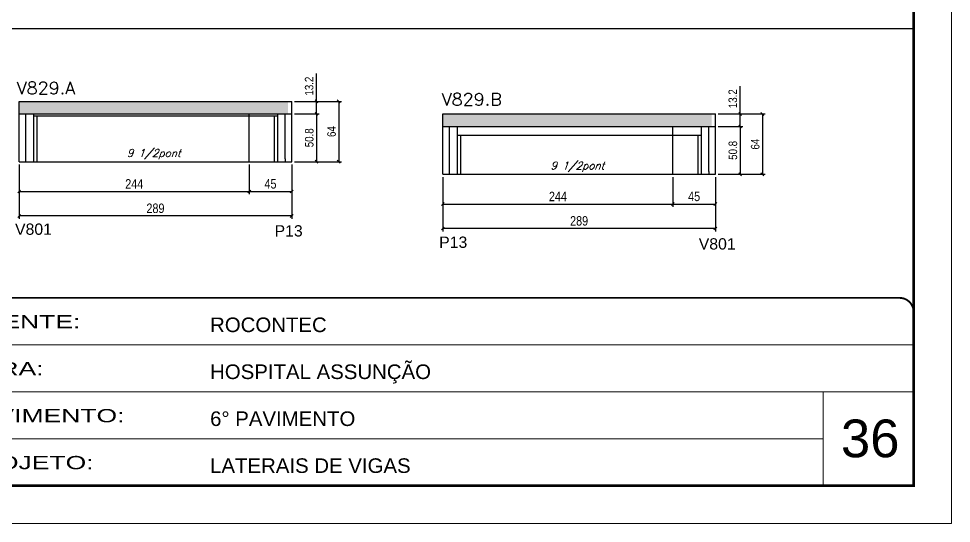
# Model space of a CAD drawing. Extents: x -20960 to -5926, y -2106 to 21915.
# Drawn here: x -6956 to -5967, y 11677 to 12212 of the extents above; entities that cross this region are included whole.
import ezdxf

# ---------------------------------------------------------------- set-up
doc = ezdxf.new("R2010")
doc.units = 0
doc.linetypes.add('CONTINUO', pattern=[0])
doc.linetypes.add('DASHED', pattern=[0.75, 0.5, -0.25])
for name, color, linetype in [('5', 5, 'Continuous'), ('COTA', 241, 'Continuous'), ('Painéis', 200, 'Continuous'), ('SARR_2.2x7', 40, 'Continuous'), ('SARR_3.5x7', 81, 'Continuous'), ('texto', 7, 'Continuous')]:
    doc.layers.add(name, color=color, linetype=linetype)
for name, color, linetype, lineweight in [('CARIMBO', 255, 'Continuous', 9), ('Folhas', 255, 'Continuous', 9), ('SARRAFO DE PRESSAO', 251, 'DASHED', 9), ('Texto Seção', 7, 'Continuous', 15)]:
    doc.layers.add(name, color=color, linetype=linetype, lineweight=lineweight)
doc.styles.add('ARIAL', font='arial.ttf')
doc.styles.add('COTA TECNICA', font='techl___.ttf', dxfattribs={"height": 10})
doc.styles.add('COTA TECNICA-50', font='techl___.ttf', dxfattribs={"height": 9})
doc.styles.add('REGUA-120', font='ROMANS.shx', dxfattribs={"height": 15})
doc.styles.add('Romans', font='romans.shx')
doc.styles.get("Standard").update_dxf_attribs({"font": 'arial.ttf'})
doc.styles.add('Tecnologia', font='')
doc.styles.get('Tecnologia').set_extended_font_data('Forgotten Futurist')
doc.dimstyles.new('COTA PAINEL-50', dxfattribs={"dimtxt": 9, "dimasz": 3, "dimexe": 3, "dimexo": 3, "dimgap": 3, "dimtad": 1, "dimdec": 1, "dimzin": 12, "dimdsep": 46, "dimtxsty": 'COTA TECNICA-50', "dimblk1": 'OBLIQUE', "dimblk2": 'OBLIQUE', "dimsah": 1, "dimcen": 0.9, "dimclrd": 4, "dimclre": 4, "dimclrt": 240, "dimadec": 1, "dimazin": 3, "dimtfac": 1, "dimtdec": 1, "dimtmove": 0, "dimatfit": 3, "dimfxl": 1, "dimtolj": 1, "dimtzin": 12, "dimarcsym": 0})
doc.dimstyles.new('PAINEL', dxfattribs={"dimtxt": 10, "dimasz": 3, "dimexe": 3, "dimexo": 3, "dimgap": 3, "dimtad": 1, "dimdec": 1, "dimzin": 12, "dimdsep": 46, "dimtxsty": 'COTA TECNICA', "dimblk1": 'OBLIQUE', "dimblk2": 'OBLIQUE', "dimsah": 1, "dimcen": 0.9, "dimclrd": 4, "dimclre": 4, "dimclrt": 240, "dimadec": 1, "dimazin": 3, "dimtfac": 1, "dimtdec": 1, "dimtmove": 0, "dimatfit": 3, "dimfxl": 1, "dimtolj": 1, "dimtzin": 12, "dimarcsym": 0})

# ---------------------------------------------------------------- blocks, each defined once
blk = doc.blocks.new('9999999999')
at = {"color": 30, "linetype": 'CONTINUO'}
for p, q in [((98564.56, 34379.64), (99583.98, 34379.64)), ((98564.56, 34329.83), (99487.98, 34329.83)), ((99583.98, 34329.83), (99487.98, 34329.83)), ((99487.98, 34329.83), (99487.98, 34230.21)), ((98564.56, 34280.02), (99487.98, 34280.02))]:
    blk.add_line(p, q, dxfattribs=at)
at = {"color": 30, "linetype": 'CONTINUO', "const_width": 2}
blk.add_lwpolyline([(99583.98, 34230.21), (99583.98, 34414.45, 0.414214), (99568.98, 34429.45), (98228.98, 34429.45, 0.414214), (98213.98, 34414.45), (98213.98, 34245.21, 0.414214), (98228.98, 34230.21), (99583.98, 34230.21)], format="xyb", dxfattribs=at)
at = {"layer": 'Folhas'}
blk.add_lwpolyline([(98138.98, 34190.21), (99623.98, 34190.21), (99623.98, 35240.21), (98138.98, 35240.21)], close=True, dxfattribs=at)
at = {"layer": 'Folhas', "color": 30, "const_width": 3}
blk.add_lwpolyline([(98213.98, 34230.21), (99583.98, 34230.21), (99583.98, 35200.21), (98213.98, 35200.21)], close=True, dxfattribs=at)
at = {"color": 7, "linetype": 'Continuous', "ltscale": 5, "style": 'ARIAL'}
for s, height, p in [('ROCONTEC', 15.483, (98837.68, 34393.13)), ('HOSPITAL ASSUNÇÃO', 15.4829, (98837.68, 34343.32)), ('6° PAVIMENTO', 15.4829, (98837.68, 34293.51)), ('LATERAIS DE VIGAS', 15.4829, (98837.68, 34243.7))]:
    blk.add_text(s, height=height, dxfattribs=at).set_placement(p)
at = {"layer": 'Folhas', "color": 7, "style": 'Tecnologia', "width": 1.5}
for s, p in [('CLIENTE:', (98573.65, 34397.17)), ('OBRA:', (98573.65, 34347.31)), ('PAVIMENTO:', (98573.65, 34297.5)), ('PROJETO:', (98573.65, 34247.69))]:
    blk.add_text(s, height=14, dxfattribs=at).set_placement(p)
blk = doc.blocks.new('_Oblique')
at = {"color": 0, "linetype": 'ByBlock', "lineweight": -2}
blk.add_line((-0.5, -0.5), (0.5, 0.5), dxfattribs=at)
blk = doc.blocks.new('*D1334')
at = {"layer": 'COTA', "color": 4, "lineweight": -2, "ltscale": 25, "transparency": 16777216}
for p, q in [((-6955.76, 12057.48), (-6955.76, 11999.91)), ((-6666.76, 12057.48), (-6666.76, 11999.91)), ((-6666.76, 12002.91), (-6955.76, 12002.91))]:
    blk.add_line(p, q, dxfattribs=at)
at = {"layer": 'Defpoints', "color": 0, "ltscale": 25, "transparency": 16777216}
for p in [(-6955.76, 12060.48), (-6666.76, 12060.48), (-6955.76, 12002.91)]:
    blk.add_point(p, dxfattribs=at)
at = {"layer": 'COTA', "color": 4, "lineweight": -2, "ltscale": 25, "transparency": 16777216, "xscale": 3, "yscale": 3, "zscale": 3, "rotation": 180}
blk.add_blockref('_Oblique', (-6955.76, 12002.91), dxfattribs=at)
at = {"layer": 'COTA', "color": 4, "lineweight": -2, "ltscale": 25, "transparency": 16777216, "xscale": 3, "yscale": 3, "zscale": 3}
blk.add_blockref('_Oblique', (-6666.76, 12002.91), dxfattribs=at)
at = {"layer": 'COTA', "color": 240, "ltscale": 25, "transparency": 16777216, "insert": (-6811.26, 12011.01), "char_height": 10, "attachment_point": 5, "style": 'COTA TECNICA'}
blk.add_mtext('\\A1;289', dxfattribs=at)
blk = doc.blocks.new('*D1300')
at = {"layer": 'COTA', "color": 4, "lineweight": -2, "ltscale": 25, "transparency": 16777216}
for p, q in [((-6955.76, 12057.48), (-6955.76, 12025.89)), ((-6711.76, 12057.48), (-6711.76, 12025.89)), ((-6955.76, 12028.89), (-6711.76, 12028.89))]:
    blk.add_line(p, q, dxfattribs=at)
at = {"layer": 'Defpoints', "color": 0, "ltscale": 25, "transparency": 16777216}
for p in [(-6955.76, 12060.48), (-6711.76, 12060.48), (-6711.76, 12028.89)]:
    blk.add_point(p, dxfattribs=at)
at = {"layer": 'COTA', "color": 4, "lineweight": -2, "ltscale": 25, "transparency": 16777216, "xscale": 3, "yscale": 3, "zscale": 3, "rotation": 180}
blk.add_blockref('_Oblique', (-6955.76, 12028.89), dxfattribs=at)
at = {"layer": 'COTA', "color": 4, "lineweight": -2, "ltscale": 25, "transparency": 16777216, "xscale": 3, "yscale": 3, "zscale": 3}
blk.add_blockref('_Oblique', (-6711.76, 12028.89), dxfattribs=at)
at = {"layer": 'COTA', "color": 240, "ltscale": 25, "transparency": 16777216, "insert": (-6833.76, 12036.97), "char_height": 10, "attachment_point": 5, "style": 'COTA TECNICA'}
blk.add_mtext('\\A1;244', dxfattribs=at)
blk = doc.blocks.new('*D1301')
at = {"layer": 'COTA', "color": 4, "lineweight": -2, "ltscale": 25, "transparency": 16777216}
for p, q in [((-6711.76, 12057.48), (-6711.76, 12025.89)), ((-6666.76, 12057.48), (-6666.76, 12025.89)), ((-6711.76, 12028.89), (-6666.76, 12028.89))]:
    blk.add_line(p, q, dxfattribs=at)
at = {"layer": 'Defpoints', "color": 0, "ltscale": 25, "transparency": 16777216}
for p in [(-6711.76, 12060.48), (-6666.76, 12060.48), (-6666.76, 12028.89)]:
    blk.add_point(p, dxfattribs=at)
at = {"layer": 'COTA', "color": 4, "lineweight": -2, "ltscale": 25, "transparency": 16777216, "xscale": 3, "yscale": 3, "zscale": 3, "rotation": 180}
blk.add_blockref('_Oblique', (-6711.76, 12028.89), dxfattribs=at)
at = {"layer": 'COTA', "color": 4, "lineweight": -2, "ltscale": 25, "transparency": 16777216, "xscale": 3, "yscale": 3, "zscale": 3}
blk.add_blockref('_Oblique', (-6666.76, 12028.89), dxfattribs=at)
at = {"layer": 'COTA', "color": 240, "ltscale": 25, "transparency": 16777216, "insert": (-6689.26, 12037), "char_height": 10, "attachment_point": 5, "style": 'COTA TECNICA'}
blk.add_mtext('\\A1;45', dxfattribs=at)
blk = doc.blocks.new('*D1335')
at = {"layer": 'COTA', "color": 4, "lineweight": -2, "transparency": 16777216}
for p, q in [((-6663.76, 12111.28), (-6637.49, 12111.28)), ((-6640.49, 12111.28), (-6640.49, 12060.48)), ((-6663.76, 12060.48), (-6637.49, 12060.48))]:
    blk.add_line(p, q, dxfattribs=at)
at = {"layer": 'Defpoints', "color": 0, "transparency": 16777216}
for p in [(-6666.76, 12111.28), (-6666.76, 12060.48), (-6640.49, 12060.48)]:
    blk.add_point(p, dxfattribs=at)
at = {"layer": 'COTA', "color": 4, "lineweight": -2, "transparency": 16777216, "xscale": 3, "yscale": 3, "zscale": 3}
for p, rotation in [((-6640.49, 12111.28), 90), ((-6640.49, 12060.48), 270)]:
    blk.add_blockref('_Oblique', p, dxfattribs=dict(at, rotation=rotation))
at = {"layer": 'COTA', "color": 240, "transparency": 16777216, "insert": (-6648.11, 12085.88), "char_height": 9, "attachment_point": 5, "rotation": 90, "style": 'COTA TECNICA-50'}
blk.add_mtext('\\A1;50.8', dxfattribs=at)
blk = doc.blocks.new('*D1336')
at = {"layer": 'COTA', "color": 4, "lineweight": -2, "transparency": 16777216}
for p, q in [((-6640.49, 12124.48), (-6640.49, 12153.94)), ((-6663.76, 12124.48), (-6637.49, 12124.48)), ((-6640.49, 12111.28), (-6640.49, 12124.48)), ((-6663.76, 12111.28), (-6637.49, 12111.28))]:
    blk.add_line(p, q, dxfattribs=at)
at = {"layer": 'Defpoints', "color": 0, "transparency": 16777216}
for p in [(-6666.76, 12124.48), (-6640.49, 12124.48), (-6666.76, 12111.28)]:
    blk.add_point(p, dxfattribs=at)
at = {"layer": 'COTA', "color": 4, "lineweight": -2, "transparency": 16777216, "xscale": 3, "yscale": 3, "zscale": 3}
for p, rotation in [((-6640.49, 12124.48), 90), ((-6640.49, 12111.28), 270)]:
    blk.add_blockref('_Oblique', p, dxfattribs=dict(at, rotation=rotation))
at = {"layer": 'COTA', "color": 240, "transparency": 16777216, "insert": (-6648.18, 12140.71), "char_height": 9, "attachment_point": 5, "rotation": 90, "style": 'COTA TECNICA-50'}
blk.add_mtext('\\A1;13.2', dxfattribs=at)
blk = doc.blocks.new('*D1337')
at = {"layer": 'COTA', "color": 4, "lineweight": -2, "transparency": 16777216}
for p, q in [((-6663.76, 12124.48), (-6613.84, 12124.48)), ((-6616.84, 12124.48), (-6616.84, 12060.48)), ((-6663.76, 12060.48), (-6613.84, 12060.48))]:
    blk.add_line(p, q, dxfattribs=at)
at = {"layer": 'Defpoints', "color": 0, "transparency": 16777216}
for p in [(-6666.76, 12124.48), (-6666.76, 12060.48), (-6616.84, 12060.48)]:
    blk.add_point(p, dxfattribs=at)
at = {"layer": 'COTA', "color": 4, "lineweight": -2, "transparency": 16777216, "xscale": 3, "yscale": 3, "zscale": 3}
for p, rotation in [((-6616.84, 12124.48), 90), ((-6616.84, 12060.48), 270)]:
    blk.add_blockref('_Oblique', p, dxfattribs=dict(at, rotation=rotation))
at = {"layer": 'COTA', "color": 240, "transparency": 16777216, "insert": (-6624.43, 12092.48), "char_height": 9, "attachment_point": 5, "rotation": 90, "style": 'COTA TECNICA-50'}
blk.add_mtext('\\A1;64', dxfattribs=at)
blk = doc.blocks.new('*D1338')
at = {"layer": 'COTA', "color": 4, "lineweight": -2, "ltscale": 25, "transparency": 16777216}
for p, q in [((-6506.35, 12044.13), (-6506.35, 11986.56)), ((-6217.35, 12044.13), (-6217.35, 11986.56)), ((-6217.35, 11989.56), (-6506.35, 11989.56))]:
    blk.add_line(p, q, dxfattribs=at)
at = {"layer": 'Defpoints', "color": 0, "ltscale": 25, "transparency": 16777216}
for p in [(-6506.35, 12047.13), (-6217.35, 12047.13), (-6506.35, 11989.56)]:
    blk.add_point(p, dxfattribs=at)
at = {"layer": 'COTA', "color": 4, "lineweight": -2, "ltscale": 25, "transparency": 16777216, "xscale": 3, "yscale": 3, "zscale": 3, "rotation": 180}
blk.add_blockref('_Oblique', (-6506.35, 11989.56), dxfattribs=at)
at = {"layer": 'COTA', "color": 4, "lineweight": -2, "ltscale": 25, "transparency": 16777216, "xscale": 3, "yscale": 3, "zscale": 3}
blk.add_blockref('_Oblique', (-6217.35, 11989.56), dxfattribs=at)
at = {"layer": 'COTA', "color": 240, "ltscale": 25, "transparency": 16777216, "insert": (-6361.85, 11997.67), "char_height": 10, "attachment_point": 5, "style": 'COTA TECNICA'}
blk.add_mtext('\\A1;289', dxfattribs=at)
blk = doc.blocks.new('*D1303')
at = {"layer": 'COTA', "color": 4, "lineweight": -2, "ltscale": 25, "transparency": 16777216}
for p, q in [((-6506.35, 12044.13), (-6506.35, 12012.55)), ((-6262.35, 12044.13), (-6262.35, 12012.55)), ((-6506.35, 12015.55), (-6262.35, 12015.55))]:
    blk.add_line(p, q, dxfattribs=at)
at = {"layer": 'Defpoints', "color": 0, "ltscale": 25, "transparency": 16777216}
for p in [(-6506.35, 12047.13), (-6262.35, 12047.13), (-6262.35, 12015.55)]:
    blk.add_point(p, dxfattribs=at)
at = {"layer": 'COTA', "color": 4, "lineweight": -2, "ltscale": 25, "transparency": 16777216, "xscale": 3, "yscale": 3, "zscale": 3, "rotation": 180}
blk.add_blockref('_Oblique', (-6506.35, 12015.55), dxfattribs=at)
at = {"layer": 'COTA', "color": 4, "lineweight": -2, "ltscale": 25, "transparency": 16777216, "xscale": 3, "yscale": 3, "zscale": 3}
blk.add_blockref('_Oblique', (-6262.35, 12015.55), dxfattribs=at)
at = {"layer": 'COTA', "color": 240, "ltscale": 25, "transparency": 16777216, "insert": (-6384.35, 12023.63), "char_height": 10, "attachment_point": 5, "style": 'COTA TECNICA'}
blk.add_mtext('\\A1;244', dxfattribs=at)
blk = doc.blocks.new('*D1304')
at = {"layer": 'COTA', "color": 4, "lineweight": -2, "ltscale": 25, "transparency": 16777216}
for p, q in [((-6262.35, 12044.13), (-6262.35, 12012.55)), ((-6217.35, 12044.13), (-6217.35, 12012.55)), ((-6262.35, 12015.55), (-6217.35, 12015.55))]:
    blk.add_line(p, q, dxfattribs=at)
at = {"layer": 'Defpoints', "color": 0, "ltscale": 25, "transparency": 16777216}
for p in [(-6262.35, 12047.13), (-6217.35, 12047.13), (-6217.35, 12015.55)]:
    blk.add_point(p, dxfattribs=at)
at = {"layer": 'COTA', "color": 4, "lineweight": -2, "ltscale": 25, "transparency": 16777216, "xscale": 3, "yscale": 3, "zscale": 3, "rotation": 180}
blk.add_blockref('_Oblique', (-6262.35, 12015.55), dxfattribs=at)
at = {"layer": 'COTA', "color": 4, "lineweight": -2, "ltscale": 25, "transparency": 16777216, "xscale": 3, "yscale": 3, "zscale": 3}
blk.add_blockref('_Oblique', (-6217.35, 12015.55), dxfattribs=at)
at = {"layer": 'COTA', "color": 240, "ltscale": 25, "transparency": 16777216, "insert": (-6239.85, 12023.66), "char_height": 10, "attachment_point": 5, "style": 'COTA TECNICA'}
blk.add_mtext('\\A1;45', dxfattribs=at)
blk = doc.blocks.new('*D1339')
at = {"layer": 'COTA', "color": 4, "lineweight": -2, "transparency": 16777216}
for p, q in [((-6214.35, 12097.93), (-6188.09, 12097.93)), ((-6191.09, 12097.93), (-6191.09, 12047.13)), ((-6214.35, 12047.13), (-6188.09, 12047.13))]:
    blk.add_line(p, q, dxfattribs=at)
at = {"layer": 'Defpoints', "color": 0, "transparency": 16777216}
for p in [(-6217.35, 12097.93), (-6217.35, 12047.13), (-6191.09, 12047.13)]:
    blk.add_point(p, dxfattribs=at)
at = {"layer": 'COTA', "color": 4, "lineweight": -2, "transparency": 16777216, "xscale": 3, "yscale": 3, "zscale": 3}
for p, rotation in [((-6191.09, 12097.93), 90), ((-6191.09, 12047.13), 270)]:
    blk.add_blockref('_Oblique', p, dxfattribs=dict(at, rotation=rotation))
at = {"layer": 'COTA', "color": 240, "transparency": 16777216, "insert": (-6198.71, 12072.53), "char_height": 9, "attachment_point": 5, "rotation": 90, "style": 'COTA TECNICA-50'}
blk.add_mtext('\\A1;50.8', dxfattribs=at)
blk = doc.blocks.new('*D1340')
at = {"layer": 'COTA', "color": 4, "lineweight": -2, "transparency": 16777216}
for p, q in [((-6191.09, 12111.13), (-6191.09, 12140.6)), ((-6214.35, 12111.13), (-6188.09, 12111.13)), ((-6191.09, 12097.93), (-6191.09, 12111.13)), ((-6214.35, 12097.93), (-6188.09, 12097.93))]:
    blk.add_line(p, q, dxfattribs=at)
at = {"layer": 'Defpoints', "color": 0, "transparency": 16777216}
for p in [(-6217.35, 12111.13), (-6191.09, 12111.13), (-6217.35, 12097.93)]:
    blk.add_point(p, dxfattribs=at)
at = {"layer": 'COTA', "color": 4, "lineweight": -2, "transparency": 16777216, "xscale": 3, "yscale": 3, "zscale": 3}
for p, rotation in [((-6191.09, 12111.13), 90), ((-6191.09, 12097.93), 270)]:
    blk.add_blockref('_Oblique', p, dxfattribs=dict(at, rotation=rotation))
at = {"layer": 'COTA', "color": 240, "transparency": 16777216, "insert": (-6198.78, 12127.36), "char_height": 9, "attachment_point": 5, "rotation": 90, "style": 'COTA TECNICA-50'}
blk.add_mtext('\\A1;13.2', dxfattribs=at)
blk = doc.blocks.new('*D1341')
at = {"layer": 'COTA', "color": 4, "lineweight": -2, "transparency": 16777216}
for p, q in [((-6214.35, 12111.13), (-6164.44, 12111.13)), ((-6167.44, 12111.13), (-6167.44, 12047.13)), ((-6214.35, 12047.13), (-6164.44, 12047.13))]:
    blk.add_line(p, q, dxfattribs=at)
at = {"layer": 'Defpoints', "color": 0, "transparency": 16777216}
for p in [(-6217.35, 12111.13), (-6217.35, 12047.13), (-6167.44, 12047.13)]:
    blk.add_point(p, dxfattribs=at)
at = {"layer": 'COTA', "color": 4, "lineweight": -2, "transparency": 16777216, "xscale": 3, "yscale": 3, "zscale": 3}
for p, rotation in [((-6167.44, 12111.13), 90), ((-6167.44, 12047.13), 270)]:
    blk.add_blockref('_Oblique', p, dxfattribs=dict(at, rotation=rotation))
at = {"layer": 'COTA', "color": 240, "transparency": 16777216, "insert": (-6175.03, 12079.13), "char_height": 9, "attachment_point": 5, "rotation": 90, "style": 'COTA TECNICA-50'}
blk.add_mtext('\\A1;64', dxfattribs=at)

msp = doc.modelspace()

# ---------------------------------------------------------------- hatches: boundary and pattern name
at = {"layer": 'COTA', "linetype": 'ByBlock'}
h = msp.add_hatch(dxfattribs=at)
h.set_pattern_fill('AR-CONC', color=256, scale=0.03)
h.set_pattern_definition([(50, (-147766.292, -13028.1446), (5.46554007, -0.47817257), [0.5715, -6.2865]), (355, (-147766.292, -13028.1446), (-1.05730264, 5.73170536), [0.4572, -5.02921753]), (100.4514447, (-147765.8365, -13028.1844), (4.40823741, 5.25353256), [0.48570026, -5.34270734]), (46.1842, (-147766.292, -13026.6206), (8.13237123, -1.26126984), [0.85725, -9.42975]), (96.6355576, (-147765.614, -13026.726), (7.122124, 7.42278374), [0.7285507, -8.01406824]), (351.184151, (-147766.292, -13026.621), (7.122124, 7.42278374), [0.685799, -7.54379196]), (21, (-147765.53, -13027.0016), (4.54843174, -3.06795595), [0.5715, -6.2865]), (326, (-147765.53, -13027.0016), (1.85406085, 5.52563898), [0.4572, -5.0292]), (71.451445, (-147765.151, -13027.257), (6.40249258, 2.45768307), [0.48570026, -5.34269813]), (37.5, (-147766.292, -13028.1446), (0.092658098, 2.536651166), [0, -4.96824, 0, -5.1054, 0, -5.04825]), (7.5, (-147766.292, -13028.1446), (2.004589875, 3.005417245), [0, -2.91084, 0, -4.85394, 0, -1.92405]), (327.5, (-147767.9912, -13028.1446), (4.067717855, -0.17186232), [0, -1.905, 0, -5.9436, 0, -7.8867]), (317.5, (-147768.7532, -13028.1446), (4.44387544, 0.76279473), [0, -2.4765, 0, -3.94716, 0, -5.6007])])
h.paths.add_polyline_path([(-6670.76, 12111.28), (-6670.76, 12124.48), (-6955.76, 12124.48), (-6955.76, 12111.28)])
h = msp.add_hatch(dxfattribs=at)
h.set_pattern_fill('AR-CONC', color=256, scale=0.03)
h.set_pattern_definition([(50, (-147316.891, -13041.4864), (5.46554007, -0.47817257), [0.5715, -6.2865]), (355, (-147316.891, -13041.4864), (-1.05730264, 5.73170536), [0.4572, -5.02921753]), (100.4514447, (-147316.4355, -13041.526), (4.40823741, 5.25353256), [0.48570026, -5.34270734]), (46.1842, (-147316.891, -13039.9624), (8.13237123, -1.26126984), [0.85725, -9.42975]), (96.6355576, (-147316.213, -13040.0675), (7.122124, 7.42278374), [0.7285507, -8.01406824]), (351.184151, (-147316.891, -13039.962), (7.122124, 7.42278374), [0.685799, -7.54379196]), (21, (-147316.129, -13040.3434), (4.54843174, -3.06795595), [0.5715, -6.2865]), (326, (-147316.129, -13040.3434), (1.85406085, 5.52563898), [0.4572, -5.0292]), (71.451445, (-147315.75, -13040.599), (6.40249258, 2.45768307), [0.48570026, -5.34269813]), (37.5, (-147316.891, -13041.4864), (0.092658098, 2.536651166), [0, -4.96824, 0, -5.1054, 0, -5.04825]), (7.5, (-147316.891, -13041.4864), (2.004589875, 3.005417245), [0, -2.91084, 0, -4.85394, 0, -1.92405]), (327.5, (-147318.5902, -13041.4864), (4.067717855, -0.17186232), [0, -1.905, 0, -5.9436, 0, -7.8867]), (317.5, (-147319.3522, -13041.4864), (4.44387544, 0.76279473), [0, -2.4765, 0, -3.94716, 0, -5.6007])])
h.paths.add_polyline_path([(-6221.35, 12097.93), (-6221.35, 12111.13), (-6506.35, 12111.13), (-6506.35, 12097.93)])

# ---------------------------------------------------------------- linework, layer by layer
for p, q in [((-7377, 12201.79), (-6007, 12201.79)), ((-6955.76, 12124.48), (-6666.76, 12124.48)), ((-6955.76, 12111.28), (-6955.76, 12124.48)), ((-6666.76, 12111.28), (-6666.76, 12124.48)), ((-6506.35, 12111.13), (-6217.35, 12111.13)), ((-6506.35, 12097.93), (-6506.35, 12111.13)), ((-6217.35, 12097.93), (-6217.35, 12111.13))]:
    msp.add_line(p, q, dxfattribs=at)
at = {"layer": 'Painéis'}
for p, q in [((-6955.76, 12111.28), (-6666.76, 12111.28)), ((-6506.35, 12097.93), (-6217.35, 12097.93)), ((-6955.76, 12060.48), (-6666.76, 12060.48)), ((-6506.35, 12047.13), (-6217.35, 12047.13))]:
    msp.add_line(p, q, dxfattribs=at)
at = {"layer": 'Painéis', "ltscale": 25}
for p, q in [((-6955.76, 12060.48), (-6955.76, 12111.28)), ((-6711.76, 12060.48), (-6711.76, 12111.28)), ((-6666.76, 12060.48), (-6666.76, 12111.28)), ((-6506.35, 12047.13), (-6506.35, 12097.93)), ((-6262.35, 12047.13), (-6262.35, 12097.93)), ((-6217.35, 12047.13), (-6217.35, 12097.93))]:
    msp.add_line(p, q, dxfattribs=at)
at = {"layer": 'SARR_2.2x7', "linetype": 'Continuous'}
for p, q in [((-6948.76, 12060.48), (-6948.76, 12111.28)), ((-6673.76, 12063.48), (-6673.76, 12111.28)), ((-6940.76, 12109.08), (-6681.76, 12109.08)), ((-6499.35, 12047.13), (-6499.35, 12097.93)), ((-6224.35, 12050.13), (-6224.35, 12097.93)), ((-6491.35, 12088.73), (-6232.35, 12088.73)), ((-6673.76, 12063.48), (-6673.76, 12060.48)), ((-6224.35, 12050.13), (-6224.35, 12047.13))]:
    msp.add_line(p, q, dxfattribs=at)
at = {"layer": 'SARR_3.5x7'}
for p, q in [((-6940.76, 12111.28), (-6940.76, 12060.48)), ((-6681.76, 12111.28), (-6681.76, 12060.48)), ((-6937.26, 12109.08), (-6937.26, 12060.48)), ((-6685.26, 12109.08), (-6685.26, 12060.48)), ((-6940.76, 12098.28), (-6940.76, 12060.48)), ((-6491.35, 12097.93), (-6491.35, 12047.13)), ((-6232.35, 12097.93), (-6232.35, 12047.13)), ((-6937.26, 12089.08), (-6937.26, 12060.48)), ((-6487.85, 12088.74), (-6487.85, 12047.13)), ((-6235.85, 12088.73), (-6235.85, 12047.13)), ((-6491.35, 12077.93), (-6491.35, 12047.13)), ((-6487.85, 12075.74), (-6487.85, 12047.13))]:
    msp.add_line(p, q, dxfattribs=at)

# ---------------------------------------------------------------- block references
at = {"layer": 'SARRAFO DE PRESSAO', "color": 6, "linetype": 'ByBlock'}
msp.add_blockref('9999999999', (-105590.98, -22513.42), dxfattribs=at)

# ---------------------------------------------------------------- texts
at = {"layer": '5', "linetype": 'Continuous'}
for s, p in [('V801', (-6960.22, 11982.92)), ('P13', (-6684.89, 11981.14)), ('P13', (-6510.29, 11969.09)), ('V801', (-6234.95, 11967.31))]:
    msp.add_text(s, height=12, rotation=359.99996, dxfattribs=at).set_placement(p)
at = {"layer": 'CARIMBO', "style": 'ARIAL'}
msp.add_text('36', height=40, dxfattribs=at).set_placement((-6084.14, 11746.93))
at = {"layer": 'texto', "color": 2, "char_height": 8, "attachment_point": 5, "style": 'Romans'}
for insert in [(-6813.07, 12068.4), (-6363.67, 12055.06)]:
    msp.add_mtext('{\\Q19;\\C256;9 1/2pont}', dxfattribs=dict(at, insert=insert))
at = {"layer": 'Texto Seção', "style": 'REGUA-120', "width": 1.05}
for s, p in [('V829.A', (-6958.42, 12132.09)), ('V829.B', (-6507.58, 12120.19))]:
    msp.add_text(s, height=13, dxfattribs=at).set_placement(p)

# ---------------------------------------------------------------- dimensions: what is measured, and where the dimension line sits
at = {"layer": 'COTA', "color": 1}
for base, p1, p2, picture, middle in [((-6640.49, 12124.48), (-6666.76, 12111.28), (-6666.76, 12124.48), '*D1336', (-6648.18, 12140.71)), ((-6191.09, 12111.13), (-6217.35, 12097.93), (-6217.35, 12111.13), '*D1340', (-6198.78, 12127.36)), ((-6616.84, 12060.48), (-6666.76, 12124.48), (-6666.76, 12060.48), '*D1337', (-6624.43, 12092.48)), ((-6640.49, 12060.48), (-6666.76, 12111.28), (-6666.76, 12060.48), '*D1335', (-6648.11, 12085.88)), ((-6167.44, 12047.13), (-6217.35, 12111.13), (-6217.35, 12047.13), '*D1341', (-6175.03, 12079.13)), ((-6191.09, 12047.13), (-6217.35, 12097.93), (-6217.35, 12047.13), '*D1339', (-6198.71, 12072.53))]:
    dim = msp.add_linear_dim(base=base, p1=p1, p2=p2, angle=90, dimstyle='COTA PAINEL-50', dxfattribs=at)
    dim.commit()
    dim.dimension.update_dxf_attribs({"geometry": picture, "text_midpoint": middle})
at = {"layer": 'COTA', "ltscale": 25}
for base, p1, p2, picture, middle in [((-6955.76, 12002.91), (-6666.76, 12060.48), (-6955.76, 12060.48), '*D1334', (-6811.26, 12011.01)), ((-6711.76, 12028.89), (-6955.76, 12060.48), (-6711.76, 12060.48), '*D1300', (-6833.76, 12036.97)), ((-6506.35, 11989.56), (-6217.35, 12047.13), (-6506.35, 12047.13), '*D1338', (-6361.85, 11997.67)), ((-6262.35, 12015.55), (-6506.35, 12047.13), (-6262.35, 12047.13), '*D1303', (-6384.35, 12023.63))]:
    dim = msp.add_linear_dim(base=base, p1=p1, p2=p2, dimstyle='PAINEL', dxfattribs=at)
    dim.commit()
    dim.dimension.update_dxf_attribs({"geometry": picture, "text_midpoint": middle})
for base, p1, p2, picture, middle in [((-6666.76, 12028.89), (-6711.76, 12060.48), (-6666.76, 12060.48), '*D1301', (-6689.26, 12037)), ((-6217.35, 12015.55), (-6262.35, 12047.13), (-6217.35, 12047.13), '*D1304', (-6239.85, 12023.66))]:
    dim = msp.add_linear_dim(base=base, p1=p1, p2=p2, dimstyle='PAINEL', override={"dimtmove": 1}, dxfattribs=at)
    dim.commit()
    dim.dimension.update_dxf_attribs({"geometry": picture, "text_midpoint": middle})

doc.saveas('drawing.dxf')
